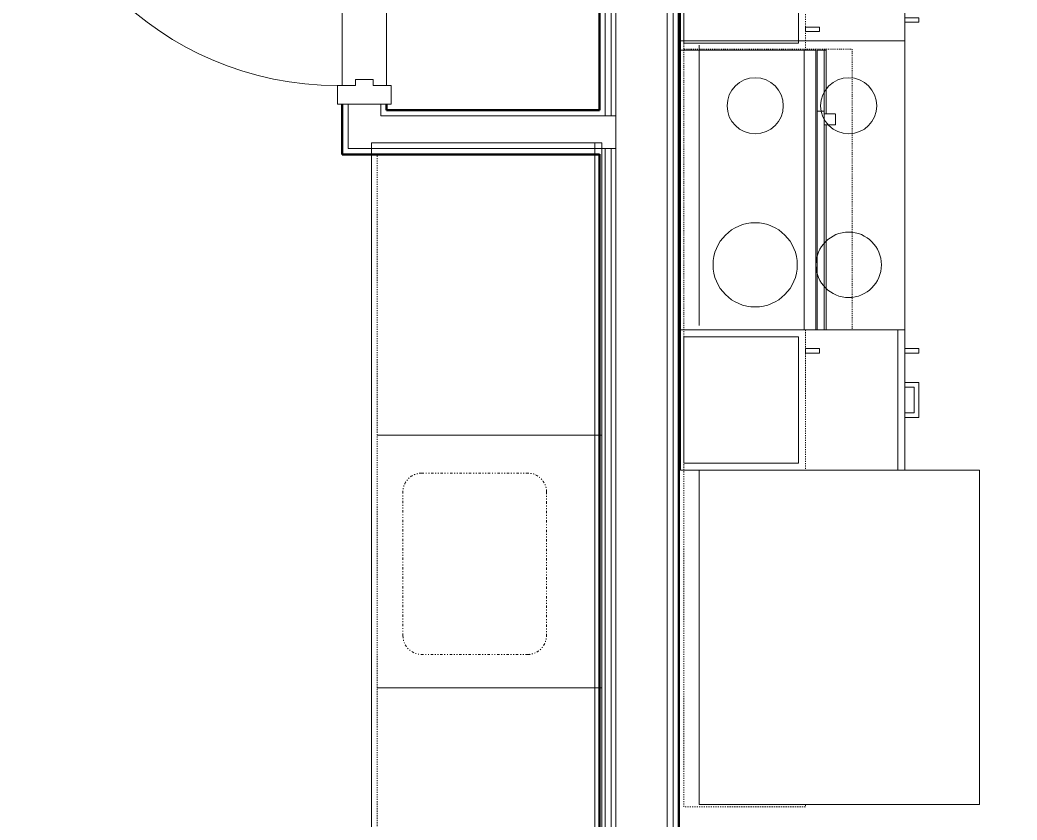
# Model space of a CAD drawing. Header units: inches. Extents: x -4218 to -1830, y 9767 to 12426.
# Drawn here: x -2982.5 to -2875.9, y 11329.1 to 11414.6 of the extents above; entities that cross this region are included whole.
import ezdxf

# ---------------------------------------------------------------- set-up
doc = ezdxf.new("R2010")
doc.units = ezdxf.units.IN
doc.header["$MEASUREMENT"] = 0
for name, pattern in [('Dash', [0.25, 0.125, -0.125]), ('Dash dot dot', [0.8125, 0.25, -0.1875, 0, -0.1875, 0, -0.1875]), ('Overhead', [0.15625, 0.09375, -0.0625])]:
    doc.linetypes.add(name, pattern=pattern)
for name, color, linetype, lineweight in [('0-1', 7, 'Continuous', 5), ('0-2', 10, 'Continuous', 9), ('A-DOOR-1', 10, 'Continuous', 9), ('A-DOOR-2', 50, 'Continuous', 20), ('A-DOOR-FRAM-3', 50, 'Continuous', 20), ('A-WALL-1', 7, 'Continuous', 50), ('A-WALL-2', 250, 'Continuous', 13), ('A-WALL-3', 10, 'Continuous', 9), ('A-WALL-7', 113, 'Continuous', 9), ('I-WALL-1', 7, 'Continuous', 50), ('Q-CASE', 31, 'Continuous', 9), ('Q-CASE-1', 252, 'Continuous', 9), ('Q-CASE-2', 10, 'Continuous', 9), ('Q-CASE-3', 253, 'Continuous', 9), ('Q-CASE-4', 252, 'Dash', 9), ('Q-CASE-5', 10, 'Dash', 9), ('Q-CASE-7', 253, 'Dash', 9), ('Q-CASE-9', 31, 'Dash dot dot', 9), ('Q-SPCQ-1', 10, 'Continuous', 9), ('Q-SPCQ-2', 91, 'Overhead', 9)]:
    doc.layers.add(name, color=color, linetype=linetype, lineweight=lineweight)

# ---------------------------------------------------------------- blocks, each defined once
blk = doc.blocks.new('Refrigerator_-_Side-by-Side_6047 - 36_ X 30_-345559-BACKGROUND - RCP - 1ST FLOOR')
at = {"layer": 'Q-SPCQ-1'}
for p, q in [((17.87, 14.42), (-17.88, 14.42)), ((-17.88, 14.42), (-17.88, -15.58)), ((17.87, -15.58), (17.87, 14.42)), ((-17.88, -15.58), (17.87, -15.58))]:
    blk.add_line(p, q, dxfattribs=at)
blk = doc.blocks.new('Range - 24_ x 30_-2320547-BACKGROUND - RCP - 1ST FLOOR')
at = {"layer": 'Q-SPCQ-1'}
blk.add_line((0, 22), (30, 22), dxfattribs=at)
for centre, radius, start, end in [((6.5, 16), 4.5, 360, 180), ((23.5, 16), 3, 360, 180), ((6.5, 16), 4.5, 180, 360), ((23.5, 16), 3, 180, 0), ((6.5, 6), 3.5, 360, 180), ((23.5, 6), 3, 360, 180), ((6.5, 6), 3.5, 180, 0), ((23.5, 6), 3, 180, 360)]:
    blk.add_arc(centre, radius, start, end, dxfattribs=at)
blk = doc.blocks.new('300 Series Wall Hung Cabinet_301 - 12_ x 27_-2529027-BACKGROUND - RCP - 1ST FLOOR')
at = {"layer": 'Q-CASE-1'}
for p, q in [((-5.25, -12.44), (-5.25, -0.19)), ((5.25, -0.19), (5.25, -12.44)), ((5.25, -12.44), (-5.25, -12.44)), ((-3.51, -13.19), (-4, -13.19)), ((-4, -13.19), (-4, -14.69)), ((-3.51, -14.69), (-3.51, -13.19)), ((-4, -14.69), (-3.51, -14.69))]:
    blk.add_line(p, q, dxfattribs=at)
at = {"layer": 'Q-CASE-3'}
blk.add_line((-5.25, -0.19), (5.25, -0.19), dxfattribs=at)
at = {"layer": 'Q-CASE-4'}
for p, q in [((-6, -0.19), (-6, -13.19)), ((6, -13.19), (6, -0.19)), ((-6, -13.19), (6, -13.19))]:
    blk.add_line(p, q, dxfattribs=at)
at = {"layer": 'Q-CASE-7'}
blk.add_line((6, -0.19), (-6, -0.19), dxfattribs=at)
blk = doc.blocks.new('30quot_MicrowaveVent_11166 - 70cm miele oven-V42-BACKGROUND - RCP - 1ST FLOOR')
at = {"layer": 'Q-CASE-1'}
for p, q in [((-14.2, -0.37), (-14.2, -13.23)), ((15.68, -13.23), (15.68, -0.37)), ((-14.2, -13.23), (-14.2, -14.49)), ((15.68, -13.23), (-14.2, -13.23)), ((15.68, -14.49), (15.68, -13.23)), ((-14.2, -14.49), (15.68, -14.49)), ((9.18, -14.61), (-14.2, -14.61)), ((-14.2, -14.61), (-14.2, -15.39)), ((9.18, -14.61), (9.18, -15.39)), ((15.68, -14.61), (9.18, -14.61)), ((9.18, -14.61), (9.18, -15.39)), ((15.68, -14.61), (15.68, -15.39)), ((-14.2, -15.39), (-14.2, -15.54)), ((-14.2, -15.39), (9.18, -15.39)), ((-14.2, -15.54), (-14.2, -15.6)), ((-14.2, -15.6), (7.69, -15.6)), ((7.69, -15.39), (7.69, -16.16)), ((8.88, -16.55), (8.88, -15.39)), ((8.88, -15.6), (15.68, -15.6)), ((9.18, -15.39), (15.68, -15.39)), ((15.68, -15.48), (15.68, -15.39)), ((15.68, -15.59), (15.68, -15.48)), ((15.68, -15.6), (15.68, -15.59)), ((7.69, -16.16), (7.69, -16.6)), ((7.69, -16.6), (7.69, -16.55)), ((7.69, -16.6), (8.88, -16.6))]:
    blk.add_line(p, q, dxfattribs=at)
at = {"layer": 'Q-CASE-3'}
for p, q in [((-14.2, 0), (-14.2, -0.37)), ((15.68, 0), (-14.2, 0)), ((15.68, -0.37), (15.68, 0))]:
    blk.add_line(p, q, dxfattribs=at)
blk = doc.blocks.new('Base Cabinet Corner 197 - Base Cabinet Corner 197-2565125-BACKGROUND - RCP - 1ST FLOOR')
at = {"layer": 'Q-CASE-2'}
for p, q in [((-23.26, 0), (12.74, 0)), ((-23.26, -36), (-23.26, 0)), ((12.74, 0), (12.74, -24)), ((0.74, -23.25), (0.74, -36)), ((12.74, -23.25), (0.74, -23.25)), ((0.74, -23.25), (0.74, -24)), ((0.74, -24), (0.74, -36)), ((12.74, -24), (0.74, -24)), ((10.73, -24), (10.24, -24)), ((10.24, -24), (10.24, -25.5)), ((10.73, -25.5), (10.73, -24)), ((10.24, -25.5), (10.73, -25.5)), ((2.23, -33.51), (0.73, -33.51)), ((0.73, -33.51), (0.73, -34)), ((0.73, -34), (2.23, -34)), ((2.23, -34), (2.23, -33.51)), ((0.74, -36), (-23.26, -36))]:
    blk.add_line(p, q, dxfattribs=at)
blk = doc.blocks.new('300 Series Wall Hung Cabinet_301 - 15_ x 27_-2759284-BACKGROUND - RCP - 1ST FLOOR')
at = {"layer": 'Q-CASE-1'}
for p, q in [((-5.01, 14.69), (-5.5, 14.69)), ((-5.5, 14.69), (-5.5, 13.19)), ((-5.01, 13.19), (-5.01, 14.69)), ((-5.5, 13.19), (-5.01, 13.19)), ((-6.75, 0.19), (-6.75, 12.44)), ((-6.75, 12.44), (6.75, 12.44)), ((6.75, 12.44), (6.75, 0.19))]:
    blk.add_line(p, q, dxfattribs=at)
at = {"layer": 'Q-CASE-3'}
blk.add_line((6.75, 0.19), (-6.75, 0.19), dxfattribs=at)
at = {"layer": 'Q-CASE-4'}
for p, q in [((-7.5, 0.19), (-7.5, 13.19)), ((-7.5, 13.19), (7.5, 13.19)), ((7.5, 1.81), (7.5, 0.19))]:
    blk.add_line(p, q, dxfattribs=at)
at = {"layer": 'Q-CASE-7'}
for p, q in [((7.5, 13.19), (7.5, 1.81)), ((7.5, 0.19), (-7.5, 0.19))]:
    blk.add_line(p, q, dxfattribs=at)
blk = doc.blocks.new('300 Series Wall Hung Cabinet_302 - 36_ X 9_-V58-BACKGROUND - RCP - 1ST FLOOR')
at = {"layer": 'Q-CASE-4'}
blk.add_line((-18, 0.19), (-18, 1.81), dxfattribs=at)
at = {"layer": 'Q-CASE-5'}
for p, q in [((17.75, 13.19), (18, 13.19)), ((18, 13.19), (18, 0.19)), ((18, 0.19), (-18, 0.19))]:
    blk.add_line(p, q, dxfattribs=at)
at = {"layer": 'Q-CASE-7'}
blk.add_line((-18, 1.81), (-18, 13.19), dxfattribs=at)
blk = doc.blocks.new('Single Door 1 Drawer 211 - 211 Base Cabinet Single Door1 Drawer 15_-2709718-BACKGROUND - RCP - 1ST FLOOR')
at = {"layer": 'Q-CASE-2'}
for p, q in [((-11.26, -23.25), (-11.26, 0)), ((-11.26, 0), (3.74, 0)), ((3.74, 0), (3.74, -23.25)), ((-11.26, -23.25), (-11.26, -24)), ((3.74, -23.25), (-11.26, -23.25)), ((3.74, -24), (3.74, -23.25)), ((-11.26, -24), (3.74, -24)), ((-5.14, -24), (-5.64, -24)), ((-5.64, -25.5), (-5.64, -24)), ((-5.14, -25), (-5.14, -24)), ((-2.39, -25), (-2.39, -24)), ((-2.39, -24), (-1.89, -24)), ((-1.89, -24), (-1.89, -25.5)), ((1.73, -24), (1.24, -24)), ((1.24, -24), (1.24, -25.5)), ((1.73, -25.5), (1.73, -24)), ((-1.89, -25.5), (-5.64, -25.5)), ((-5.14, -25), (-2.39, -25)), ((1.24, -25.5), (1.73, -25.5))]:
    blk.add_line(p, q, dxfattribs=at)
blk = doc.blocks.new('Range_Hood_386 - 30_ Wide-V93-BACKGROUND - RCP - 1ST FLOOR')
at = {"layer": 'Q-SPCQ-2'}
for p, q in [((-15, -6), (-15, 12)), ((-15, 12), (15, 12)), ((15, 12), (15, -6)), ((15, -6), (-15, -6))]:
    blk.add_line(p, q, dxfattribs=at)
blk = doc.blocks.new('CTR - 1st Phase - Unit Layouts_rvt-1-BACKGROUND - RCP - 1ST FLOOR')
at = {"layer": 'A-WALL-7'}
for p, q in [((-2911.92, 11448.36), (-2911.92, 11366.48)), ((-2911.92, 11366.48), (-2911.92, 11448.36)), ((-2887.92, 11379.47), (-2887.92, 11414.36)), ((-2887.92, 11414.36), (-2887.92, 11379.47)), ((-2887.92, 11378.98), (-2887.92, 11379.47)), ((-2887.92, 11375.86), (-2887.92, 11378.98)), ((-2887.92, 11378.98), (-2887.92, 11375.86)), ((-2887.92, 11375.36), (-2887.92, 11375.86)), ((-2887.92, 11372.61), (-2887.92, 11375.36)), ((-2887.92, 11375.36), (-2887.92, 11372.61)), ((-2887.92, 11372.11), (-2887.92, 11372.61)), ((-2887.92, 11366.48), (-2887.92, 11372.11)), ((-2887.92, 11372.11), (-2887.92, 11366.48)), ((-2911.92, 11366.48), (-2909.92, 11366.48)), ((-2909.92, 11366.48), (-2911.92, 11366.48)), ((-2909.92, 11366.48), (-2887.92, 11366.48))]:
    blk.add_line(p, q, dxfattribs=at)
at = {"layer": '0-2'}
blk.add_blockref('Base Cabinet Corner 197 - Base Cabinet Corner 197-2565125-BACKGROUND - RCP - 1ST FLOOR', (-2888.66, 11448.36), dxfattribs=at)
for name, p, rotation in [('300 Series Wall Hung Cabinet_301 - 12_ x 27_-2529027-BACKGROUND - RCP - 1ST FLOOR', (-2911.73, 11417.36), 90.00000000001086), ('Range - 24_ x 30_-2320547-BACKGROUND - RCP - 1ST FLOOR', (-2887.92, 11381.93), 89.9999999999884), ('30quot_MicrowaveVent_11166 - 70cm miele oven-V42-BACKGROUND - RCP - 1ST FLOOR', (-2911.92, 11395.69), 90.00000000001282), ('Range_Hood_386 - 30_ Wide-V93-BACKGROUND - RCP - 1ST FLOOR', (-2899.55, 11396.48), 89.99999999997992), ('Single Door 1 Drawer 211 - 211 Base Cabinet Single Door1 Drawer 15_-2709718-BACKGROUND - RCP - 1ST FLOOR', (-2911.92, 11377.74), 90.0000000000076), ('300 Series Wall Hung Cabinet_301 - 15_ x 27_-2759284-BACKGROUND - RCP - 1ST FLOOR', (-2911.73, 11373.98), 270.0000000000109), ('300 Series Wall Hung Cabinet_302 - 36_ X 9_-V58-BACKGROUND - RCP - 1ST FLOOR', (-2911.73, 11348.48), 270.0000000000109), ('Refrigerator_-_Side-by-Side_6047 - 36_ X 30_-345559-BACKGROUND - RCP - 1ST FLOOR', (-2895.5, 11348.61), 89.99999999999312)]:
    blk.add_blockref(name, p, dxfattribs=dict(at, rotation=rotation))
blk = doc.blocks.new('HOLLOW METAL - COMMON_2-10 x 6-8-2191991-BACKGROUND - RCP - 1ST FLOOR')
at = {"layer": 'A-DOOR-1'}
blk.add_arc((17, 3.125), 34, 90, 180, dxfattribs=at)
at = {"layer": 'A-DOOR-2'}
for p, q in [((17, 37.125), (15.25, 37.125)), ((15.25, 37.125), (15.25, 3.125)), ((17, 3.125), (17, 37.125)), ((15.25, 3.125), (17, 3.125))]:
    blk.add_line(p, q, dxfattribs=at)
at = {"layer": 'A-DOOR-FRAM-3'}
for p, q in [((-17, 3.125), (-19, 3.125)), ((-19, 3.125), (-19, -2.625)), ((-17, 1.1875), (-17, 3.125)), ((17, 3.125), (17, 1.1875)), ((19, 3.125), (17, 3.125)), ((19, -2.625), (19, 3.125)), ((-16.375, 1.1875), (-17, 1.1875)), ((-16.375, -0.6875), (-16.375, 1.1875)), ((17, 1.1875), (16.375, 1.1875)), ((16.375, 1.1875), (16.375, -0.6875)), ((-17, -2.625), (-17, -0.6875)), ((-17, -0.6875), (-16.375, -0.6875)), ((16.375, -0.6875), (17, -0.6875)), ((17, -0.6875), (17, -2.625)), ((-19, -2.625), (-17, -2.625)), ((17, -2.625), (19, -2.625))]:
    blk.add_line(p, q, dxfattribs=at)
blk = doc.blocks.new('Base Cabinet-Double Door _ 1 Drawer - 27_-2184254-BACKGROUND - RCP - 1ST FLOOR')
at = {"layer": 'Q-CASE-5'}
for p, q in [((-12.76, -24), (-12.76, 0)), ((-12.76, 0), (14.24, 0)), ((14.24, 0), (14.24, -24)), ((14.24, -24), (-12.76, -24))]:
    blk.add_line(p, q, dxfattribs=at)
blk = doc.blocks.new('Base Cabinet-Double Door _ 1 Drawer - 30_-344004-BACKGROUND - RCP - 1ST FLOOR')
at = {"layer": 'Q-CASE-5'}
for p, q in [((-14.26, -24), (-14.26, 0)), ((-14.26, 0), (15.74, 0)), ((15.74, 0), (15.74, -24)), ((15.74, -24), (-14.26, -24))]:
    blk.add_line(p, q, dxfattribs=at)
blk = doc.blocks.new('M_Counter Top w Sink - 600mm Depth-2186009-BACKGROUND - RCP - 1ST FLOOR')
at = {"layer": 'Q-CASE'}
for p, q in [((-47.26, -0.75), (-46.03, -0.75)), ((-46.02, -0.75), (69.29, -0.75))]:
    blk.add_line(p, q, dxfattribs=at)
at = {"layer": 'Q-CASE-1'}
for p, q in [((69.29, 0), (-47.26, 0)), ((-47.26, 0), (-47.26, -24.61)), ((69.29, -24.61), (69.29, -0.25)), ((-47.26, -24.61), (-46.02, -24.61))]:
    blk.add_line(p, q, dxfattribs=at)
at = {"layer": 'Q-CASE-2'}
blk.add_line((-46.02, -24.61), (69.29, -24.61), dxfattribs=at)
at = {"layer": 'Q-CASE-3'}
blk.add_line((69.29, -0.25), (69.29, 0), dxfattribs=at)
at = {"layer": 'Q-CASE-9'}
for p, q in [((-9.95, -5.91), (5.43, -5.91)), ((-11.95, -19.26), (-11.95, -7.91)), ((7.43, -7.91), (7.43, -19.26)), ((5.43, -21.26), (-9.95, -21.26))]:
    blk.add_line(p, q, dxfattribs=at)
for centre, start, end in [((-9.95, -7.91), 90, 180), ((5.43, -7.91), 360, 90), ((-9.95, -19.26), 180, 270), ((5.43, -19.26), 270, 0)]:
    blk.add_arc(centre, 2, start, end, dxfattribs=at)
blk = doc.blocks.new('CTR - 1st Phase - Common Walls_rvt-1-BACKGROUND - RCP - 1ST FLOOR')
at = {"layer": 'A-WALL-1'}
for p, q in [((-2948.07, 11404.98), (-2948.07, 11405.6)), ((-2943.32, 11405.6), (-2943.32, 11404.98)), ((-2948.07, 11400.85), (-2948.07, 11404.98)), ((-2943.32, 11404.98), (-2920.57, 11404.98)), ((-2948.07, 11400.23), (-2948.07, 11400.85)), ((-2920.57, 11400.23), (-2948.07, 11400.23))]:
    blk.add_line(p, q, dxfattribs=at)
at = {"layer": 'A-WALL-2'}
for p, q in [((-2913.32, 11284.29), (-2913.32, 11641.24)), ((-2912.7, 11284.29), (-2912.7, 11641.24)), ((-2919.95, 11404.35), (-2919.95, 11445.85)), ((-2919.32, 11404.35), (-2919.32, 11445.85)), ((-2918.82, 11404.35), (-2918.82, 11445.85)), ((-2947.45, 11404.98), (-2947.45, 11405.6)), ((-2943.95, 11404.98), (-2943.95, 11405.6)), ((-2947.45, 11404.98), (-2947.45, 11404.35)), ((-2943.95, 11404.98), (-2943.95, 11404.35)), ((-2947.45, 11404.35), (-2947.45, 11400.85)), ((-2920.57, 11404.35), (-2943.95, 11404.35)), ((-2919.95, 11404.35), (-2920.57, 11404.35)), ((-2919.32, 11404.35), (-2919.95, 11404.35)), ((-2918.82, 11404.35), (-2919.32, 11404.35)), ((-2918.82, 11400.85), (-2918.82, 11404.35)), ((-2918.82, 11400.85), (-2918.82, 11404.35)), ((-2920.57, 11400.85), (-2947.45, 11400.85)), ((-2919.95, 11400.85), (-2920.57, 11400.85)), ((-2919.95, 11284.29), (-2919.95, 11400.85)), ((-2919.32, 11400.85), (-2919.95, 11400.85)), ((-2919.32, 11284.29), (-2919.32, 11400.85)), ((-2918.82, 11400.85), (-2919.32, 11400.85)), ((-2918.82, 11284.29), (-2918.82, 11400.85))]:
    blk.add_line(p, q, dxfattribs=at)
at = {"layer": 'A-WALL-3'}
for p, q in [((-2948.07, 11441.6), (-2948.07, 11407.6)), ((-2943.32, 11407.6), (-2943.32, 11441.6))]:
    blk.add_line(p, q, dxfattribs=at)
at = {"layer": 'I-WALL-1'}
for p, q in [((-2912.07, 11640.61), (-2912.07, 11284.29)), ((-2920.57, 11404.98), (-2920.57, 11445.23)), ((-2920.57, 11284.29), (-2920.57, 11400.23))]:
    blk.add_line(p, q, dxfattribs=at)
at = {"layer": '0-2'}
for name, p, rotation in [('HOLLOW METAL - COMMON_2-10 x 6-8-2191991-BACKGROUND - RCP - 1ST FLOOR', (-2945.45, 11424.6), 89.99999999999825), ('M_Counter Top w Sink - 600mm Depth-2186009-BACKGROUND - RCP - 1ST FLOOR', (-2920.32, 11354.21), 269.999999999999), ('Base Cabinet-Double Door _ 1 Drawer - 30_-344004-BACKGROUND - RCP - 1ST FLOOR', (-2920.32, 11385.96), 269.999999999999), ('Base Cabinet-Double Door _ 1 Drawer - 27_-2184254-BACKGROUND - RCP - 1ST FLOOR', (-2920.32, 11357.46), 269.999999999999), ('Base Cabinet-Double Door _ 1 Drawer - 27_-2184254-BACKGROUND - RCP - 1ST FLOOR', (-2920.32, 11330.46), 269.999999999999)]:
    blk.add_blockref(name, p, dxfattribs=dict(at, rotation=rotation))

msp = doc.modelspace()

# ---------------------------------------------------------------- block references
at = {"layer": '0-1'}
for name in ['CTR - 1st Phase - Unit Layouts_rvt-1-BACKGROUND - RCP - 1ST FLOOR', 'CTR - 1st Phase - Common Walls_rvt-1-BACKGROUND - RCP - 1ST FLOOR']:
    msp.add_blockref(name, (0, 0), dxfattribs=at)

doc.saveas('drawing.dxf')
